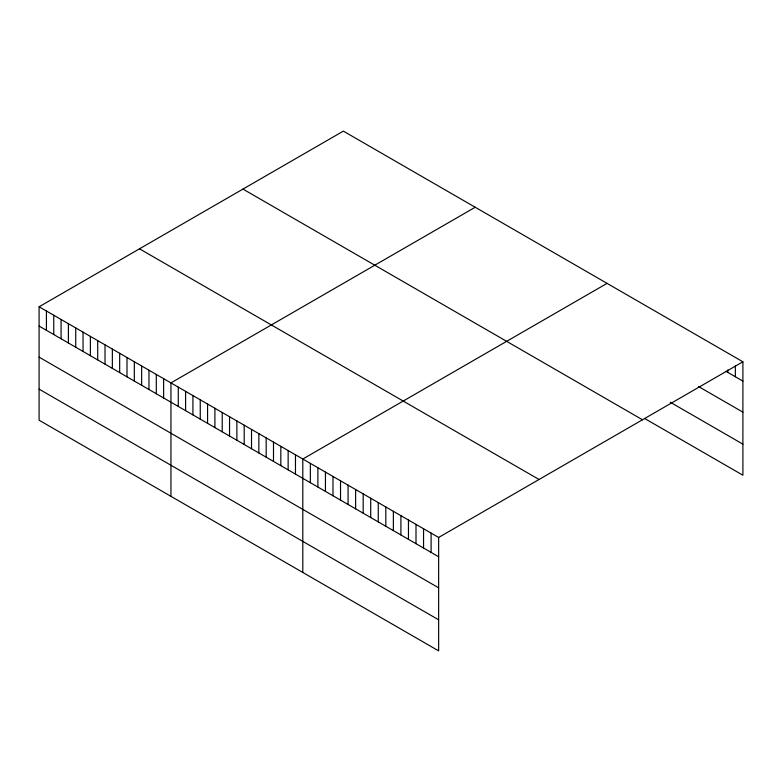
<?xml version="1.0" encoding="UTF-8"?>
<svg xmlns="http://www.w3.org/2000/svg" width="782" height="782" viewBox="0 0 782 782"><rect width="100%" height="100%" fill="white"/><g stroke="black" fill="none" stroke-linecap="round" stroke-linejoin="round"><path stroke-width="1.17" d="M39.1 306.779L438.643 537.459L438.643 650.878L39.1 420.208L39.1 306.779L343.357 131.122L742.9 361.792L742.9 475.221L644.788 418.575M475.202 207.25L170.945 382.906L170.945 496.326M607.057 283.367L302.8 459.024L302.8 572.444M438.643 537.459L742.9 361.792M725.921 371.294L742.9 381.098M698.561 386.552L742.9 412.153M670.262 402.222L742.9 444.156M242.948 189.088L642.491 419.768M139.509 248.813L539.052 479.493M39.1 326.084L438.643 556.755M39.1 357.139L438.643 587.82M39.1 389.143L438.643 619.813M735.354 365.878L735.354 376.738M727.807 369.964L727.807 372.379M431.097 533.099L431.097 552.395M423.551 528.74L423.551 548.045M416.004 524.39L416.004 543.686M408.458 520.03L408.458 539.326M400.912 515.67L400.912 534.966M393.366 511.311L393.366 530.616M385.819 506.961L385.819 526.257M378.263 502.601L378.263 521.897M370.717 498.242L370.717 517.537M363.171 493.882L363.171 513.188M355.624 489.532L355.624 508.828M348.078 485.172L348.078 504.468M340.532 480.813L340.532 500.109M332.985 476.453L332.985 495.759M325.439 472.103L325.439 491.399M317.893 467.744L317.893 487.039M310.346 463.384L310.346 482.68M295.469 454.801L295.469 474.097M288.147 450.569L288.147 469.865M280.826 446.346L280.826 465.642M273.495 442.113L273.495 461.409M266.173 437.881L266.173 457.177M258.852 433.658L258.852 452.954M251.521 429.426L251.521 448.721M244.199 425.193L244.199 444.499M236.878 420.97L236.878 440.266M229.546 416.738L229.546 436.033M222.225 412.505L222.225 431.811M214.903 408.282L214.903 427.578M207.572 404.05L207.572 423.345M200.251 399.817L200.251 419.123M192.919 395.594L192.919 414.89M185.598 391.362L185.598 410.658M178.276 387.139L178.276 406.435M163.624 378.674L163.624 397.979M156.302 374.451L156.302 393.747M148.971 370.218L148.971 389.514M141.65 365.986L141.65 385.291M134.328 361.763L134.328 381.059M126.997 357.53L126.997 376.826M119.675 353.298L119.675 372.603M112.354 349.075L112.354 368.371M105.023 344.842L105.023 364.138M97.701 340.62L97.701 359.916M90.37 336.387L90.37 355.683M83.048 332.155L83.048 351.46M75.727 327.932L75.727 347.228M68.396 323.699L68.396 342.995M61.074 319.467L61.074 338.772M53.753 315.244L53.753 334.54M46.421 311.011L46.421 330.307"/></g></svg>
